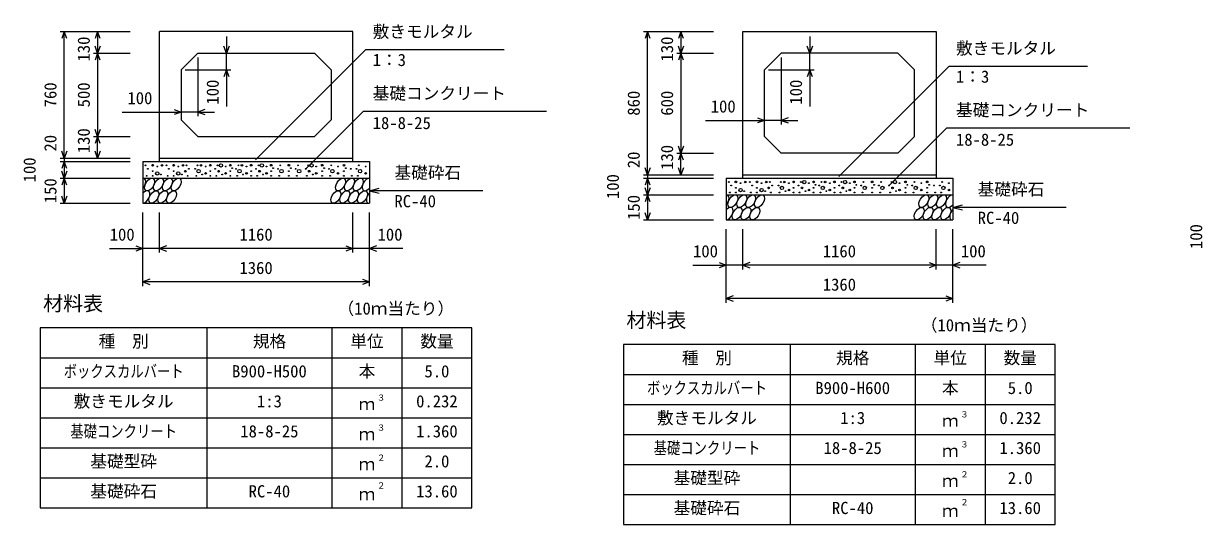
# Model space of a CAD drawing. Units: millimetres, scale not verified. Extents: x -25170 to 75630, y 0 to 35640.
# Drawn here: x 34994 to 42068, y 23935 to 26939 of the extents above; entities that cross this region are included whole.
import ezdxf
from ezdxf.enums import TextEntityAlignment as Align

# ---------------------------------------------------------------- set-up
doc = ezdxf.new("R2010")
doc.units = ezdxf.units.MM
doc.header["$LTSCALE"] = 60
for name, color, linetype, lineweight in [('DIM', 7, 'Continuous', 25), ('HATCH', 6, 'Continuous', 25), ('HYO', 3, 'Continuous', 25), ('HYO2', 4, 'Continuous', 25), ('OUTLINE', 3, 'Continuous', 25), ('TXT', 7, 'Continuous', 25)]:
    doc.layers.add(name, color=color, linetype=linetype, lineweight=lineweight)
doc.styles.add('ＭＳ ゴシック', font='')
doc.styles.get('ＭＳ ゴシック').set_extended_font_data('MS Gothic')

msp = doc.modelspace()

# ---------------------------------------------------------------- linework, layer by layer
at = {"layer": 'DIM'}
for p, q in [((35213.88, 26891.89), (35634.98, 26891.89)), ((35238.88, 26891.89), (35223.49, 26849.6)), ((35238.88, 26131.89), (35238.88, 26891.89)), ((35254.27, 26849.6), (35238.88, 26891.89)), ((35438.88, 26891.89), (35423.49, 26849.6)), ((35438.88, 26891.89), (35438.88, 26761.89)), ((35454.27, 26849.6), (35438.88, 26891.89)), ((38713.88, 26891.89), (39134.98, 26891.89)), ((38738.88, 26891.89), (38723.49, 26849.6)), ((38738.88, 26031.89), (38738.88, 26891.89)), ((38754.27, 26849.6), (38738.88, 26891.89)), ((38938.88, 26891.89), (38923.49, 26849.6)), ((38938.88, 26891.89), (38938.88, 26761.89)), ((38954.27, 26849.6), (38938.88, 26891.89)), ((36212.46, 26861.89), (36212.46, 26761.89)), ((39712.46, 26861.89), (39712.46, 26761.89)), ((35413.88, 26761.89), (35634.98, 26761.89)), ((35438.88, 26761.89), (35423.49, 26804.17)), ((35438.88, 26761.89), (35423.49, 26719.6)), ((35454.27, 26804.17), (35438.88, 26761.89)), ((35438.88, 26761.89), (35438.88, 26261.89)), ((35454.27, 26719.6), (35438.88, 26761.89)), ((36212.46, 26761.89), (36197.07, 26804.17)), ((36227.85, 26804.17), (36212.46, 26761.89)), ((36212.46, 26661.89), (36212.46, 26761.89)), ((36386.2, 26122.55), (37046.48, 26782.83)), ((37878.89, 26782.83), (37046.48, 26782.83)), ((38913.88, 26761.89), (39134.98, 26761.89)), ((38938.88, 26761.89), (38923.49, 26804.17)), ((38938.88, 26761.89), (38923.49, 26719.6)), ((38954.27, 26804.17), (38938.88, 26761.89)), ((38938.88, 26761.89), (38938.88, 26161.89)), ((38954.27, 26719.6), (38938.88, 26761.89)), ((39712.46, 26761.89), (39697.07, 26804.17)), ((39727.85, 26804.17), (39712.46, 26761.89)), ((39712.46, 26661.89), (39712.46, 26761.89)), ((36039.98, 26736.89), (36039.98, 26383.87)), ((39539.98, 26736.89), (39539.98, 26333.87)), ((39886.2, 26022.55), (40546.48, 26682.83)), ((41378.89, 26682.83), (40546.48, 26682.83)), ((35964.98, 26661.89), (36237.46, 26661.89)), ((36212.46, 26661.89), (36197.07, 26619.6)), ((36227.85, 26619.6), (36212.46, 26661.89)), ((36212.46, 26661.89), (36212.46, 26441.01)), ((39464.98, 26661.89), (39737.46, 26661.89)), ((39712.46, 26661.89), (39697.07, 26619.6)), ((39727.85, 26619.6), (39712.46, 26661.89)), ((39712.46, 26661.89), (39712.46, 26441.01)), ((35585.88, 26408.87), (35939.98, 26408.87)), ((35897.7, 26424.26), (35939.98, 26408.87)), ((35939.98, 26408.87), (35897.7, 26393.48)), ((36039.98, 26408.87), (35939.98, 26408.87)), ((36082.27, 26424.26), (36039.98, 26408.87)), ((36039.98, 26408.87), (36139.98, 26408.87)), ((36039.98, 26408.87), (36082.27, 26393.48)), ((36688.01, 26068.16), (37032.07, 26412.22)), ((38131.62, 26412.22), (37032.07, 26412.22)), ((39085.88, 26358.87), (39439.98, 26358.87)), ((39397.7, 26374.26), (39439.98, 26358.87)), ((39439.98, 26358.87), (39397.7, 26343.48)), ((39539.98, 26358.87), (39439.98, 26358.87)), ((39582.27, 26374.26), (39539.98, 26358.87)), ((39539.98, 26358.87), (39639.98, 26358.87)), ((39539.98, 26358.87), (39582.27, 26343.48)), ((35413.88, 26261.89), (35634.98, 26261.89)), ((35438.88, 26261.89), (35423.49, 26304.17)), ((35438.88, 26261.89), (35423.49, 26219.6)), ((35454.27, 26304.17), (35438.88, 26261.89)), ((35438.88, 26131.89), (35438.88, 26261.89)), ((35454.27, 26219.6), (35438.88, 26261.89)), ((40188.01, 25968.16), (40532.07, 26312.22)), ((41631.62, 26312.22), (40532.07, 26312.22)), ((35238.88, 26131.89), (35223.49, 26174.17)), ((35254.27, 26174.17), (35238.88, 26131.89)), ((35438.88, 26131.89), (35423.49, 26174.17)), ((35454.27, 26174.17), (35438.88, 26131.89)), ((38938.88, 26161.89), (38923.49, 26204.17)), ((38954.27, 26204.17), (38938.88, 26161.89)), ((35213.88, 26131.89), (35634.98, 26131.89)), ((35213.88, 26111.89), (35634.98, 26111.89)), ((35238.88, 26111.89), (35223.49, 26069.6)), ((35238.88, 26131.89), (35238.88, 26111.89)), ((35238.88, 26111.89), (35238.88, 26011.89)), ((35254.27, 26069.6), (35238.88, 26111.89)), ((38913.88, 26161.89), (39134.98, 26161.89)), ((38938.88, 26161.89), (38923.49, 26119.6)), ((38938.88, 26031.89), (38938.88, 26161.89)), ((38954.27, 26119.6), (38938.88, 26161.89)), ((35238.88, 26011.89), (35223.49, 26054.17)), ((35254.27, 26054.17), (35238.88, 26011.89)), ((38713.88, 26031.89), (39134.98, 26031.89)), ((38738.88, 26031.89), (38723.49, 26074.17)), ((38754.27, 26074.17), (38738.88, 26031.89)), ((38738.88, 26031.89), (38738.88, 26011.89)), ((38938.88, 26031.89), (38923.49, 26074.17)), ((38954.27, 26074.17), (38938.88, 26031.89)), ((35213.88, 26011.89), (35634.98, 26011.89)), ((35238.88, 26011.89), (35223.49, 25969.6)), ((35238.88, 26011.89), (35238.88, 25861.89)), ((35254.27, 25969.6), (35238.88, 26011.89)), ((38713.88, 26011.89), (39134.98, 26011.89)), ((38738.88, 26011.89), (38723.49, 25969.6)), ((38738.88, 26011.89), (38738.88, 25911.89)), ((38754.27, 25969.6), (38738.88, 26011.89)), ((35238.88, 25861.89), (35223.49, 25904.17)), ((35254.27, 25904.17), (35238.88, 25861.89)), ((37069.98, 25936.89), (37127.94, 25952.42)), ((37749.79, 25936.89), (37069.98, 25936.89)), ((37069.98, 25936.89), (37127.94, 25921.36)), ((38713.88, 25911.89), (39134.98, 25911.89)), ((38738.88, 25911.89), (38723.49, 25954.17)), ((38738.88, 25911.89), (38723.49, 25869.6)), ((38754.27, 25954.17), (38738.88, 25911.89)), ((38738.88, 25911.89), (38738.88, 25761.89)), ((38754.27, 25869.6), (38738.88, 25911.89)), ((35213.88, 25861.89), (35634.98, 25861.89)), ((40569.98, 25836.89), (40627.94, 25852.42)), ((41249.79, 25836.89), (40569.98, 25836.89)), ((40569.98, 25836.89), (40627.94, 25821.36)), ((35709.98, 25365.28), (35709.98, 25806.89)), ((35809.98, 25565.28), (35809.98, 25806.89)), ((36969.98, 25565.28), (36969.98, 25806.89)), ((36969.98, 25565.28), (36969.98, 25806.89)), ((37069.98, 25365.28), (37069.98, 25806.89)), ((38713.88, 25761.89), (39134.98, 25761.89)), ((38738.88, 25761.89), (38723.49, 25804.17)), ((38754.27, 25804.17), (38738.88, 25761.89)), ((39209.98, 25265.28), (39209.98, 25706.89)), ((39309.98, 25465.28), (39309.98, 25706.89)), ((40469.98, 25465.28), (40469.98, 25706.89)), ((40469.98, 25465.28), (40469.98, 25706.89)), ((40569.98, 25265.28), (40569.98, 25706.89)), ((35510.44, 25590.28), (35709.98, 25590.28)), ((35667.7, 25605.67), (35709.98, 25590.28)), ((35709.98, 25590.28), (35667.7, 25574.88)), ((35809.98, 25590.28), (35709.98, 25590.28)), ((35852.27, 25605.67), (35809.98, 25590.28)), ((36969.98, 25590.28), (35809.98, 25590.28)), ((35809.98, 25590.28), (35852.27, 25574.88)), ((36927.7, 25605.67), (36969.98, 25590.28)), ((36969.98, 25590.28), (36927.7, 25574.88)), ((37069.98, 25590.28), (36969.98, 25590.28)), ((37112.27, 25605.67), (37069.98, 25590.28)), ((37269.53, 25590.28), (37069.98, 25590.28)), ((37069.98, 25590.28), (37112.27, 25574.88)), ((39010.44, 25490.28), (39209.98, 25490.28)), ((39167.7, 25505.67), (39209.98, 25490.28)), ((39209.98, 25490.28), (39167.7, 25474.88)), ((39309.98, 25490.28), (39209.98, 25490.28)), ((39352.27, 25505.67), (39309.98, 25490.28)), ((40469.98, 25490.28), (39309.98, 25490.28)), ((39309.98, 25490.28), (39352.27, 25474.88)), ((40427.7, 25505.67), (40469.98, 25490.28)), ((40469.98, 25490.28), (40427.7, 25474.88)), ((40569.98, 25490.28), (40469.98, 25490.28)), ((40612.27, 25505.67), (40569.98, 25490.28)), ((40769.53, 25490.28), (40569.98, 25490.28)), ((40569.98, 25490.28), (40612.27, 25474.88)), ((35752.27, 25405.67), (35709.98, 25390.28)), ((37027.7, 25405.67), (37069.98, 25390.28)), ((37069.98, 25390.28), (35709.98, 25390.28)), ((35709.98, 25390.28), (35752.27, 25374.88)), ((37069.98, 25390.28), (37027.7, 25374.88)), ((39252.27, 25305.67), (39209.98, 25290.28)), ((40569.98, 25290.28), (39209.98, 25290.28)), ((39209.98, 25290.28), (39252.27, 25274.88)), ((40527.7, 25305.67), (40569.98, 25290.28)), ((40569.98, 25290.28), (40527.7, 25274.88))]:
    msp.add_line(p, q, dxfattribs=at)
at = {"layer": 'HATCH'}
for centre, radius in [((35725.95, 26089.07), 2.5), ((35739.97, 26068.05), 2.5), ((35768.84, 26089.94), 5), ((35768.84, 26054.05), 2.5), ((35796.88, 26040.92), 10), ((35796.88, 26082.06), 2.5), ((35817.91, 26033.91), 2.5), ((35824.92, 26089.07), 5), ((35852.05, 26089.07), 2.5), ((35866.07, 26068.05), 2.5), ((35894.95, 26089.94), 5), ((35894.95, 26054.05), 2.5), ((35922.99, 26040.92), 10), ((35922.99, 26082.06), 2.5), ((35944.01, 26033.91), 2.5), ((35951.02, 26089.07), 5), ((35965.04, 26054.05), 5), ((35972.05, 26089.07), 2.5), ((35986.07, 26068.05), 2.5), ((36023.89, 26068.05), 2.5), ((36044.92, 26054.05), 10), ((36037.91, 26089.07), 2.5), ((36058.94, 26089.07), 5), ((36065.95, 26033.91), 2.5), ((36086.98, 26040.92), 5), ((36086.98, 26082.06), 2.5), ((36115.01, 26089.94), 5), ((36115.01, 26054.05), 2.5), ((36143.89, 26068.05), 2.5), ((36157.91, 26089.07), 2.5), ((36164.92, 26054.05), 5), ((36178.94, 26089.07), 10), ((36185.95, 26033.91), 2.5), ((36206.98, 26040.92), 5), ((36206.98, 26082.06), 2.5), ((36235.01, 26089.94), 5), ((36235.01, 26054.05), 2.5), ((36246.35, 26072.37), 2.5), ((36269.11, 26068.05), 2.5), ((36290.14, 26054.05), 10), ((36283.13, 26089.07), 2.5), ((36304.16, 26089.07), 5), ((36311.17, 26033.91), 2.5), ((36332.2, 26040.92), 5), ((36332.2, 26082.06), 2.5), ((36360.24, 26089.94), 5), ((36360.24, 26054.05), 2.5), ((36389.11, 26068.05), 2.5), ((36403.13, 26089.07), 2.5), ((36410.14, 26054.05), 5), ((36424.16, 26089.07), 10), ((36431.17, 26033.91), 2.5), ((36452.2, 26040.92), 5), ((36452.2, 26082.06), 2.5), ((36480.24, 26089.94), 5), ((36480.24, 26054.05), 2.5), ((36491.58, 26072.37), 2.5), ((36521.04, 26068.05), 2.5), ((36542.07, 26054.05), 10), ((36535.06, 26089.07), 2.5), ((36586.34, 26089.94), 5), ((36586.34, 26054.05), 2.5), ((36597.68, 26072.37), 2.5), ((36627.14, 26068.05), 2.5), ((36648.17, 26054.05), 10), ((36641.16, 26089.07), 2.5), ((36687.54, 26068.05), 2.5), ((36701.56, 26089.07), 2.5), ((36708.57, 26054.05), 5), ((36722.59, 26089.07), 10), ((36729.6, 26033.91), 2.5), ((36750.63, 26040.92), 5), ((36750.63, 26082.06), 2.5), ((36786.17, 26089.94), 5), ((36786.17, 26054.05), 2.5), ((36797.51, 26072.37), 2.5), ((36826.97, 26068.05), 2.5), ((36848, 26054.05), 10), ((36840.98, 26089.07), 2.5), ((36881.27, 26040.92), 5), ((36881.27, 26082.06), 2.5), ((36916.8, 26089.94), 5), ((36916.8, 26054.05), 2.5), ((36928.14, 26072.37), 2.5), ((36957.6, 26068.05), 2.5), ((36992.86, 26068.05), 2.5), ((37013.89, 26054.05), 10), ((37006.88, 26089.07), 2.5), ((37047.16, 26040.92), 5), ((37047.16, 26082.06), 2.5), ((35732.96, 26026.04), 2.5), ((35768.84, 26026.04), 2.5), ((35859.06, 26026.04), 2.5), ((35894.95, 26026.04), 2.5), ((35979.06, 26026.04), 2.5), ((36030.9, 26026.04), 2.5), ((36115.01, 26026.04), 2.5), ((36150.9, 26026.04), 2.5), ((36235.01, 26026.04), 2.5), ((36276.12, 26026.04), 2.5), ((36360.24, 26026.04), 2.5), ((36396.12, 26026.04), 2.5), ((36480.24, 26026.04), 2.5), ((36528.05, 26026.04), 2.5), ((36586.34, 26026.04), 2.5), ((36634.15, 26026.04), 2.5), ((36694.55, 26026.04), 2.5), ((36786.17, 26026.04), 2.5), ((36833.98, 26026.04), 2.5), ((36916.8, 26026.04), 2.5), ((36964.61, 26026.04), 2.5), ((36999.87, 26026.04), 2.5), ((39225.95, 25989.07), 2.5), ((39239.97, 25968.05), 2.5), ((39268.84, 25989.94), 5), ((39296.88, 25982.06), 2.5), ((39324.92, 25989.07), 5), ((39352.05, 25989.07), 2.5), ((39366.07, 25968.05), 2.5), ((39394.95, 25989.94), 5), ((39422.99, 25982.06), 2.5), ((39451.02, 25989.07), 5), ((39472.05, 25989.07), 2.5), ((39486.07, 25968.05), 2.5), ((39523.89, 25968.05), 2.5), ((39544.92, 25954.05), 10), ((39537.91, 25989.07), 2.5), ((39558.94, 25989.07), 5), ((39586.98, 25982.06), 2.5), ((39615.01, 25989.94), 5), ((39643.89, 25968.05), 2.5), ((39657.91, 25989.07), 2.5), ((39678.94, 25989.07), 10), ((39706.98, 25982.06), 2.5), ((39735.01, 25989.94), 5), ((39746.35, 25972.37), 2.5), ((39769.11, 25968.05), 2.5), ((39790.14, 25954.05), 10), ((39783.13, 25989.07), 2.5), ((39804.16, 25989.07), 5), ((39832.2, 25982.06), 2.5), ((39860.24, 25989.94), 5), ((39889.11, 25968.05), 2.5), ((39903.13, 25989.07), 2.5), ((39924.16, 25989.07), 10), ((39952.2, 25982.06), 2.5), ((39980.24, 25989.94), 5), ((39991.58, 25972.37), 2.5), ((40021.04, 25968.05), 2.5), ((40042.07, 25954.05), 10), ((40035.06, 25989.07), 2.5), ((40086.34, 25989.94), 5), ((40097.68, 25972.37), 2.5), ((40127.14, 25968.05), 2.5), ((40148.17, 25954.05), 10), ((40141.16, 25989.07), 2.5), ((40187.54, 25968.05), 2.5), ((40201.56, 25989.07), 2.5), ((40222.59, 25989.07), 10), ((40250.63, 25982.06), 2.5), ((40286.17, 25989.94), 5), ((40297.51, 25972.37), 2.5), ((40326.97, 25968.05), 2.5), ((40348, 25954.05), 10), ((40340.98, 25989.07), 2.5), ((40381.27, 25982.06), 2.5), ((40416.8, 25989.94), 5), ((40428.14, 25972.37), 2.5), ((40457.6, 25968.05), 2.5), ((40492.86, 25968.05), 2.5), ((40513.89, 25954.05), 10), ((40506.88, 25989.07), 2.5), ((40547.16, 25982.06), 2.5), ((39232.96, 25926.04), 2.5), ((39268.84, 25954.05), 2.5), ((39268.84, 25926.04), 2.5), ((39296.88, 25940.92), 10), ((39317.91, 25933.91), 2.5), ((39359.06, 25926.04), 2.5), ((39394.95, 25954.05), 2.5), ((39394.95, 25926.04), 2.5), ((39422.99, 25940.92), 10), ((39444.01, 25933.91), 2.5), ((39465.04, 25954.05), 5), ((39479.06, 25926.04), 2.5), ((39530.9, 25926.04), 2.5), ((39565.95, 25933.91), 2.5), ((39586.98, 25940.92), 5), ((39615.01, 25954.05), 2.5), ((39615.01, 25926.04), 2.5), ((39650.9, 25926.04), 2.5), ((39664.92, 25954.05), 5), ((39685.95, 25933.91), 2.5), ((39706.98, 25940.92), 5), ((39735.01, 25954.05), 2.5), ((39735.01, 25926.04), 2.5), ((39776.12, 25926.04), 2.5), ((39811.17, 25933.91), 2.5), ((39832.2, 25940.92), 5), ((39860.24, 25954.05), 2.5), ((39860.24, 25926.04), 2.5), ((39896.12, 25926.04), 2.5), ((39910.14, 25954.05), 5), ((39931.17, 25933.91), 2.5), ((39952.2, 25940.92), 5), ((39980.24, 25954.05), 2.5), ((39980.24, 25926.04), 2.5), ((40028.05, 25926.04), 2.5), ((40086.34, 25954.05), 2.5), ((40086.34, 25926.04), 2.5), ((40134.15, 25926.04), 2.5), ((40194.55, 25926.04), 2.5), ((40208.57, 25954.05), 5), ((40229.6, 25933.91), 2.5), ((40250.63, 25940.92), 5), ((40286.17, 25954.05), 2.5), ((40286.17, 25926.04), 2.5), ((40333.98, 25926.04), 2.5), ((40381.27, 25940.92), 5), ((40416.8, 25954.05), 2.5), ((40416.8, 25926.04), 2.5), ((40464.61, 25926.04), 2.5), ((40499.87, 25926.04), 2.5), ((40547.16, 25940.92), 5)]:
    msp.add_circle(centre, radius, dxfattribs=at)
for centre, start_param, end_param in [((35697.62, 25974.37), 4.385593, 6.6745444), ((37056.12, 25974.37), 0.3357715, 4.4411806), ((35722.94, 25899.38), 3.5111464, 7.548991), ((37081.44, 25899.38), 1.2110787, 3.5658734), ((39197.62, 25874.37), 4.385593, 6.6745444), ((40556.12, 25874.37), 0.3357715, 4.4411806), ((39222.94, 25799.38), 3.5111464, 7.548991), ((40581.44, 25799.38), 1.2110787, 3.5658734)]:
    msp.add_ellipse(centre, major_axis=(21.81, 35.31), ratio=0.5792, start_param=start_param, end_param=end_param, dxfattribs=at)
for centre in [(35750.83, 25974.37), (35804.03, 25974.37), (35857.24, 25974.37), (35910.45, 25974.37), (36896.5, 25974.37), (36949.71, 25974.37), (37002.91, 25974.37), (35776.15, 25899.38), (35829.35, 25899.38), (35882.56, 25899.38), (36868.61, 25899.38), (36921.82, 25899.38), (36975.03, 25899.38), (37028.23, 25899.38), (39250.83, 25874.37), (39304.03, 25874.37), (39357.24, 25874.37), (39410.45, 25874.37), (40396.5, 25874.37), (40449.71, 25874.37), (40502.91, 25874.37), (39276.15, 25799.38), (39329.35, 25799.38), (39382.56, 25799.38), (40368.61, 25799.38), (40421.82, 25799.38), (40475.03, 25799.38), (40528.23, 25799.38)]:
    msp.add_ellipse(centre, major_axis=(21.81, 35.31), ratio=0.5792, dxfattribs=at)
at = {"layer": 'HYO'}
for p, q in [((37684.98, 25115.28), (35094.98, 25115.28)), ((35094.98, 25115.28), (35094.98, 24035.28)), ((36094.98, 25115.28), (36094.98, 24035.28)), ((36844.98, 25115.28), (36844.98, 24035.28)), ((37264.98, 25115.28), (37264.98, 24035.28)), ((37684.98, 24035.28), (37684.98, 25115.28)), ((41184.98, 25015.28), (38594.98, 25015.28)), ((38594.98, 25015.28), (38594.98, 23935.28)), ((39594.98, 25015.28), (39594.98, 23935.28)), ((40344.98, 25015.28), (40344.98, 23935.28)), ((40764.98, 25015.28), (40764.98, 23935.28)), ((41184.98, 23935.28), (41184.98, 25015.28)), ((35094.98, 24935.28), (37684.98, 24935.28)), ((38594.98, 24835.28), (41184.98, 24835.28)), ((35094.98, 24035.28), (37684.98, 24035.28)), ((38594.98, 23935.28), (41184.98, 23935.28))]:
    msp.add_line(p, q, dxfattribs=at)
at = {"layer": 'HYO2'}
for p, q in [((35094.98, 24755.28), (37684.98, 24755.28)), ((38594.98, 24655.28), (41184.98, 24655.28)), ((35094.98, 24575.28), (37684.98, 24575.28)), ((38594.98, 24475.28), (41184.98, 24475.28)), ((35094.98, 24395.28), (37684.98, 24395.28)), ((38594.98, 24295.28), (41184.98, 24295.28)), ((35094.98, 24215.28), (37684.98, 24215.28)), ((38594.98, 24115.28), (41184.98, 24115.28))]:
    msp.add_line(p, q, dxfattribs=at)
at = {"layer": 'OUTLINE'}
for p, q in [((36969.98, 26891.89), (35809.98, 26891.89)), ((35809.98, 26111.89), (35809.98, 26891.89)), ((36969.98, 26111.89), (36969.98, 26891.89)), ((39309.98, 26011.89), (39309.98, 26891.89)), ((39309.98, 26891.89), (40469.98, 26891.89)), ((40469.98, 26891.89), (40469.98, 26011.89)), ((35939.98, 26661.89), (36039.98, 26761.89)), ((36039.98, 26761.89), (36739.98, 26761.89)), ((36739.98, 26761.89), (36839.98, 26661.89)), ((39539.98, 26761.89), (39439.98, 26661.89)), ((40239.98, 26761.89), (39539.98, 26761.89)), ((40239.98, 26761.89), (40339.98, 26661.89)), ((35939.98, 26661.89), (35939.98, 26361.89)), ((36839.98, 26661.89), (36839.98, 26361.89)), ((39439.98, 26261.89), (39439.98, 26661.89)), ((40339.98, 26261.89), (40339.98, 26661.89)), ((36039.98, 26261.89), (35939.98, 26361.89)), ((36739.98, 26261.89), (36839.98, 26361.89)), ((36039.98, 26261.89), (36739.98, 26261.89)), ((39539.98, 26161.89), (39439.98, 26261.89)), ((40339.98, 26261.89), (40239.98, 26161.89)), ((35709.98, 26111.89), (35709.98, 25861.89)), ((35709.98, 26111.89), (37069.98, 26111.89)), ((35809.98, 26131.89), (36969.98, 26131.89)), ((37069.98, 26111.89), (37069.98, 25861.89)), ((40239.98, 26161.89), (39539.98, 26161.89)), ((39309.98, 26031.89), (40469.98, 26031.89)), ((35709.98, 26011.89), (37069.98, 26011.89)), ((39209.98, 26011.89), (39209.98, 25761.89)), ((39209.98, 26011.89), (40569.98, 26011.89)), ((40569.98, 26011.89), (40569.98, 25761.89)), ((39209.98, 25911.89), (40569.98, 25911.89)), ((35709.98, 25861.89), (37069.98, 25861.89)), ((39209.98, 25761.89), (40569.98, 25761.89))]:
    msp.add_line(p, q, dxfattribs=at)

# ---------------------------------------------------------------- texts
at = {"layer": 'DIM', "style": 'ＭＳ ゴシック'}
for s, p in [('敷きモルタル', (37089.33, 26832.83)), ('敷きモルタル', (40589.33, 26732.83)), ('1：3', (37089.33, 26662.72)), ('1：3', (40589.33, 26562.72)), ('100', (35617.84, 26433.87)), ('基礎コンクリート', (37089.33, 26462.22)), ('100', (39117.84, 26383.87)), ('基礎コンクリート', (40589.33, 26362.22)), ('18-8-25', (37089.33, 26284.59)), ('18-8-25', (40589.33, 26184.59)), ('基礎砕石', (37219.72, 25986.89)), ('基礎砕石', (40719.72, 25886.89)), ('RC-40', (37219.72, 25815.51)), ('RC-40', (40719.72, 25715.51)), ('100', (35511.34, 25615.28)), ('1160', (36289.98, 25615.28)), ('100', (37118.62, 25615.28)), ('100', (39011.34, 25515.28)), ('1160', (39789.98, 25515.28)), ('100', (40618.62, 25515.28)), ('1360', (36289.98, 25415.28)), ('1360', (39789.98, 25315.28))]:
    msp.add_text(s, height=73.31, dxfattribs=at).set_placement(p, align=Align.BOTTOM_LEFT)
for s, p in [('130', (35413.88, 26711.89)), ('130', (38913.88, 26711.89)), ('100', (36187.46, 26453.39)), ('100', (39687.46, 26453.39)), ('760', (35213.88, 26436.89)), ('500', (35413.88, 26436.89)), ('860', (38713.88, 26386.89)), ('600', (38913.88, 26386.89)), ('20', (35213.88, 26171.96)), ('130', (35413.88, 26161.89)), ('130', (38913.88, 26061.89)), ('100', (35088.88, 25986.89)), ('20', (38713.88, 26071.96)), ('100', (38588.88, 25886.89)), ('150', (35213.88, 25861.89)), ('150', (38713.88, 25761.89)), ('100', (42088.88, 25586.89))]:
    msp.add_text(s, height=73.31, rotation=90, dxfattribs=at).set_placement(p, align=Align.BOTTOM_LEFT)
at = {"layer": 'TXT', "style": 'ＭＳ ゴシック'}
for s, height, p in [('材料表', 87.98, (35111.65, 25190.28)), ('（10ｍ当たり）', 73.31, (36878.31, 25171.94)), ('材料表', 87.98, (38611.65, 25090.28)), ('（10ｍ当たり）', 73.31, (40378.31, 25071.94)), ('種\u3000別', 73.31, (35444.98, 24975.28)), ('規格', 73.31, (36369.98, 24975.28)), ('単位', 73.31, (36954.98, 24975.28)), ('数量', 73.31, (37374.98, 24975.28)), ('種\u3000別', 73.31, (38944.98, 24875.28)), ('規格', 73.31, (39869.98, 24875.28)), ('単位', 73.31, (40454.98, 24875.28)), ('数量', 73.31, (40874.98, 24875.28)), ('本', 73.31, (37004.98, 24795.28)), ('B900-H500', 73.31, (36244.98, 24795.28)), ('5.0', 73.31, (37399.98, 24795.28)), ('B900-H600', 73.31, (39744.98, 24695.28)), ('本', 73.31, (40504.98, 24695.28)), ('5.0', 73.31, (40899.98, 24695.28)), ('敷きモルタル', 73.31, (35294.98, 24615.28)), ('1:3', 73.31, (36394.98, 24615.28)), ('３', 36.66, (37114.22, 24665.89)), ('0.232', 73.31, (37349.98, 24615.28)), ('ｍ', 73.31, (37004.98, 24598.61)), ('敷きモルタル', 73.31, (38794.98, 24515.28)), ('1:3', 73.31, (39894.98, 24515.28)), ('ｍ', 73.31, (40504.98, 24498.61)), ('３', 36.66, (40614.22, 24565.89)), ('0.232', 73.31, (40849.98, 24515.28)), ('18-8-25', 73.31, (36294.98, 24435.28)), ('ｍ', 73.31, (37004.98, 24418.61)), ('３', 36.66, (37114.22, 24485.89)), ('1.360', 73.31, (37349.98, 24435.28)), ('18-8-25', 73.31, (39794.98, 24335.28)), ('３', 36.66, (40614.22, 24385.89)), ('1.360', 73.31, (40849.98, 24335.28)), ('基礎型砕', 73.31, (35394.98, 24255.28)), ('２', 36.66, (37114.22, 24305.89)), ('2.0', 73.31, (37399.98, 24255.28)), ('ｍ', 73.31, (40504.98, 24318.61)), ('ｍ', 73.31, (37004.98, 24238.61)), ('基礎型砕', 73.31, (38894.98, 24155.28)), ('ｍ', 73.31, (40504.98, 24138.61)), ('２', 36.66, (40614.22, 24205.89)), ('2.0', 73.31, (40899.98, 24155.28)), ('基礎砕石', 73.31, (35394.98, 24075.28)), ('RC-40', 73.31, (36344.98, 24075.28)), ('ｍ', 73.31, (37004.98, 24058.61)), ('２', 36.66, (37114.22, 24139.22)), ('13.60', 73.31, (37349.98, 24075.28)), ('基礎砕石', 73.31, (38894.98, 23975.28)), ('RC-40', 73.31, (39844.98, 23975.28)), ('２', 36.66, (40614.22, 24039.22)), ('13.60', 73.31, (40849.98, 23975.28)), ('ｍ', 73.31, (40504.98, 23958.61))]:
    msp.add_text(s, height=height, dxfattribs=at).set_placement(p, align=Align.BOTTOM_LEFT)
at = {"layer": 'TXT', "style": 'ＭＳ ゴシック', "width": 0.8}
for s, p in [('ボックスカルバート', (35234.98, 24795.28)), ('ボックスカルバート', (38734.98, 24695.28)), ('基礎コンクリート', (35274.98, 24435.28)), ('基礎コンクリート', (38774.98, 24335.28))]:
    msp.add_text(s, height=73.31, dxfattribs=at).set_placement(p, align=Align.BOTTOM_LEFT)

doc.saveas('drawing.dxf')
